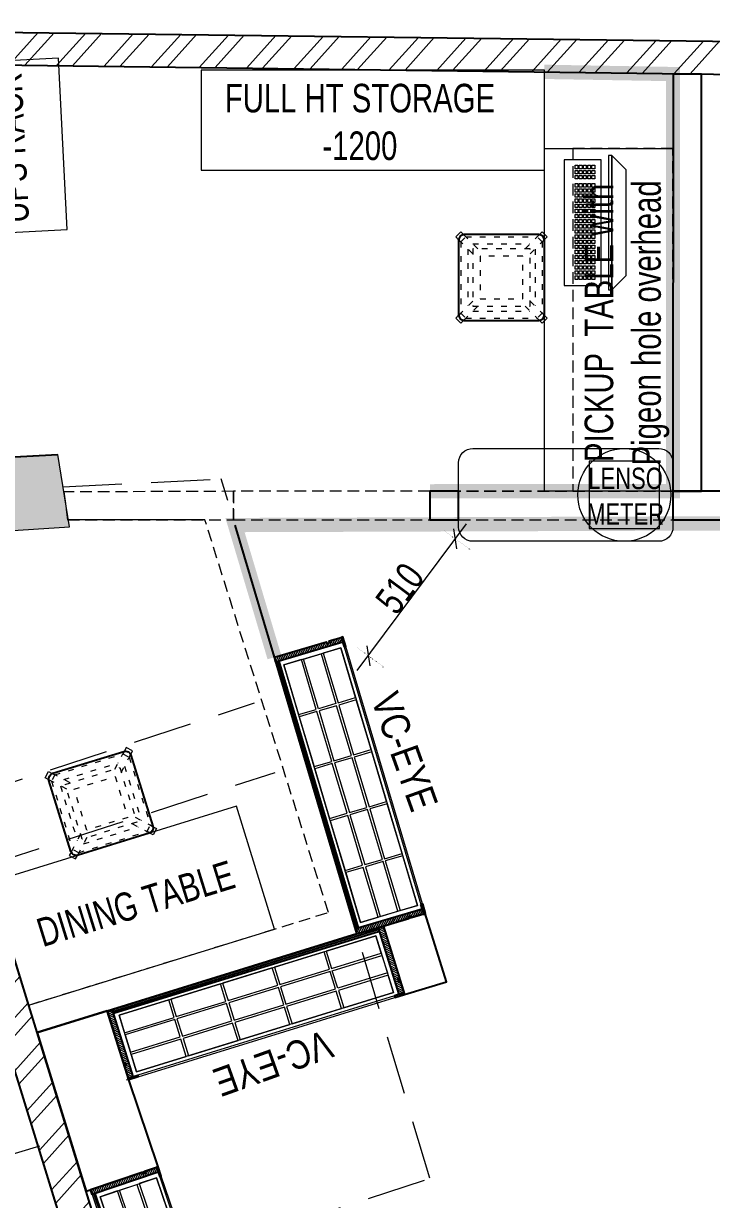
# Model space of a CAD drawing. Header units: feet. Extents: x 8618377 to 8629531, y -5935222 to -5925257.
# Drawn here: x 8620853 to 8623260, y -5929923 to -5925808 of the extents above; entities that cross this region are included whole.
import ezdxf

# ---------------------------------------------------------------- set-up
doc = ezdxf.new("R2010")
doc.units = ezdxf.units.FT
doc.header["$LTSCALE"] = 33
doc.header["$MEASUREMENT"] = 0
doc.header["$PDMODE"] = 3
doc.header["$PDSIZE"] = -1
for name, pattern in [('( Hidden )', [0.375, 0.25, -0.125]), ('a_p6_plan_L18$0$HIDDEN', [0.375, 0.25, -0.125]), ('ACAD_ISO03W100', [30, 12, -18]), ('DOT2', [0.125, 0, -0.125])]:
    doc.linetypes.add(name, pattern=pattern)
for name, color, linetype, lineweight in [('A-COL', 243, 'Continuous', 9), ('A-STAIR', 6, 'Continuous', 5), ('column hatch', 5, 'Continuous', 0), ('LENS-DIM', 252, 'Continuous', 5), ('LENS-PARTITION', 21, 'Continuous', 25), ('LENS-TEXT', 31, 'Continuous', 5), ('LENS_CURTAIN', 5, 'a_p6_plan_L18$0$HIDDEN', 9), ('LK-EQPMT', 3, 'Continuous', 18), ('LK-FF&E WALL', 1, 'Continuous', 9), ('LK-FLUTTED FINISH', 20, 'Continuous', 30), ('LK-IT', 3, 'Continuous', 18), ('LK-TILES FINISH', 251, 'Continuous', 5), ('LN-ELEVATION-1', 81, 'Continuous', 25), ('LN-ELEVATION-2', 103, 'Continuous', 20), ('LN-ELEVATION-3', 125, 'Continuous', 18), ('LN-ELEVATION-5', 167, 'Continuous', 5), ('LN-HATCH', 251, 'Continuous', 0), ('PLANO-TXT', 252, 'Continuous', 5)]:
    doc.layers.add(name, color=color, linetype=linetype, lineweight=lineweight)
doc.layers.add('A-WALL', color=1, linetype='Continuous')
doc.styles.add('LK TXT', font='GILC____.TTF', dxfattribs={"height": 100})
doc.styles.add('LK TXT STD 100', font='ARIALN.TTF', dxfattribs={"height": 100})
doc.styles.get("Standard").update_dxf_attribs({"font": 'GILC____.TTF'})
doc.dimstyles.new('100MM', dxfattribs={"dimtxt": 100, "dimasz": 50, "dimexe": 65, "dimexo": 65, "dimtad": 1, "dimdec": 0, "dimtxsty": 'Standard', "dimblk": 'OBLIQUE', "dimcen": 2.5, "dimdle": 65, "dimclrd": 256, "dimclre": 256, "dimclrt": 1, "dimadec": 0, "dimazin": 0, "dimtfac": 1, "dimtdec": 0, "dimtmove": 1, "dimatfit": 3, "dimfxl": 1, "dimlwd": -1, "dimlwe": -1, "dimarcsym": 0})
pattern_1 = [(225, (-8978160.31129633, 5277344.562237962), (88.29995930067012, -88.29995930067015), []), (225, (-8978219.177935766, 5277344.562237962), (88.29995930067012, -88.29995930067015), [])]
pattern_2 = [(45, (7858558.917008298, 3503823.203216763), (-4.490128060534575, 4.490128060534575), [])]

# ---------------------------------------------------------------- blocks, each defined once
blk = doc.blocks.new('A$C72038f08')
at = {"layer": 'column hatch'}
h = blk.add_hatch(color=8, dxfattribs=at)
h.dxf.hatch_style = 1
h.paths.add_polyline_path([(-2667.316049072891, 1825.563635000959), (-3089.449883779511, 1831.52696678508), (-3012.195700496435, 1521.751239735633), (-2585.287398505956, 1495.383795468137)])
h.paths.add_polyline_path([(-958.2710160799325, 1728.161084769294), (-1307.9639932774, 1728.161084769294), (-1273.569094400853, 1469.460203988477), (-930.4012992493808, 1473.391640027985)])
at = {"layer": 'LN-HATCH'}
h = blk.add_hatch(dxfattribs=at)
h.set_pattern_fill('ANSI32', color=256, scale=333, angle=180)
h.set_pattern_definition(pattern_1)
h.paths.add_polyline_path([(-2855.183016434312, 1512.053552487865), (-3012.195700496435, 1521.751239735633), (-1883.055850965902, -3005.901541905478), (-1728.461648542434, -3005.901541905478)])
h.paths.add_polyline_path([(-2039.934128154069, 3276.42491301708), (-3472.769645893946, 3368.571990856901), (-3089.449883779511, 1831.52696678508), (-2934.309119451791, 1829.335349399596), (-3286.816624904052, 3242.828627733514), (-2043.785355499014, 3162.489277565852)])
h.paths.add_polyline_path([(-1127.275507654994, 3217.730929022655), (-1131.136610139161, 3103.503145085648), (5447.043920058757, 2678.343487327918), (6981.125985372812, -3459.858302844688), (7098.934420319274, -3459.858302844688), (5537.163118410855, 2789.134249759838)])
h = blk.add_hatch(dxfattribs=at)
h.set_pattern_fill('ANSI32', color=256, scale=333, angle=180)
h.set_pattern_definition(pattern_1)
h.paths.add_polyline_path([(-1345.025463581085, 543.1142795626073), (-1455.816399332136, 515.0382525939494), (-714.5389349274337, -2410.120069385506), (-603.6416573263704, -2382.463678451255)])
at = {"layer": 'A-COL', "elevation": 2727.505546853396}
blk.add_lwpolyline([(-958.2710160799325, 1728.161084769294), (-1307.9639932774, 1728.161084769294), (-1273.569094400853, 1469.460203988477), (-930.4012992493808, 1473.391640027985)], close=True, dxfattribs=at)
at = {"layer": 'A-STAIR', "linetype": '( Hidden )', "ltscale": 25}
for p, q in [((-945.7682838756591, 1613.868063392117, 2727.505546853396), (-391.435589235276, 1613.868063392117, 2727.505546853396)), ((210.6440491210669, -868.4741831608115, 2727.505546853396), (-391.435589235276, 1613.868063392117, 2727.505546853396)), ((-2533.560587581247, 222.4040150735527, 2727.505546853396), (-315.8283868525177, 824.5732298698277, 2727.505546853396)), ((-1293.71015580371, 302.1130057666451, 2727.505546853396), (-256.1139643769711, 577.3422426795587, 2727.505546853396)), ((-1146.613200452178, -685.5292436424642, 2727.505546853396), (-2239.18206800893, -958.0022238399832, 2727.505546853396)), ((-902.9956852607428, -1170.854950411245, 2727.505546853396), (210.6440491210669, -868.4741831608115, 2727.505546853396))]:
    blk.add_line(p, q, dxfattribs=at)
at = {"layer": 'A-WALL'}
for p, q in [((-3286.816624904052, 3242.828627733514, 2727.505546853396), (5447.043920058757, 2678.343487327918, 2727.505546853396)), ((-1127.275507654994, 3217.730929022655, 2727.505546853396), (5537.163118410855, 2789.134249759838, 2727.505546853396)), ((-2643.117721978575, 1728.161084769294, 2727.505546853396), (-958.2710160780697, 1728.161084769294, 2727.505546853396)), ((-603.6416573263704, -2382.463678451255, 2727.505546853396), (-1345.025463581085, 543.1142795626073, 2727.505546853396)), ((-714.5389349292964, -2410.120069385506, 2727.505546853396), (-1455.816399332136, 515.0382525939494, 2727.505546853396))]:
    blk.add_line(p, q, dxfattribs=at)
blk = doc.blocks.new('VC HD 1010')
at = {"layer": 'LN-HATCH', "ltscale": 0.5}
h = blk.add_hatch(dxfattribs=at)
h.set_pattern_fill('ANSI31', color=256, scale=2)
h.set_pattern_definition([(45, (3761554.586240421, 1795022.935917533), (-4.490128060534575, 4.490128060534575), [])])
h.paths.add_polyline_path([(-505.166666666977, 24), (-505.166666666977, -166), (-499.1666666669771, -166), (-499.1666666669771, -176), (-505.166666666977, -176), (-505.166666666977, -220), (-487.1666666669772, -220), (-487.1666666669772, 24)])
h = blk.add_hatch(dxfattribs=at)
h.set_pattern_fill('ANSI31', color=256, scale=2)
h.set_pattern_definition(pattern_2)
h.paths.add_polyline_path([(504.8333333330228, 24), (504.8333333330228, -166), (498.8333333330228, -166), (498.8333333330228, -176), (504.8333333330228, -176), (504.8333333330228, -220), (486.8333333330228, -220), (486.8333333330228, 24)])
h = blk.add_hatch(dxfattribs=at)
h.set_pattern_fill('ANSI31', color=256, scale=2)
h.set_pattern_definition([(45, (7858741.917008297, 3503823.203216763), (-4.490128060534575, 4.490128060534575), [])])
h.paths.add_polyline_path([(-470.1666666669772, -220), (-470.1666666669772, -226), (-505.166666666977, -226), (-505.166666666977, -220)])
h = blk.add_hatch(dxfattribs=at)
h.set_pattern_fill('ANSI31', color=256, scale=2)
h.set_pattern_definition(pattern_2)
h.paths.add_polyline_path([(476.8333333330228, -220), (476.8333333330228, -226), (511.8333333330228, -226), (511.8333333330228, -220)])
at = {"layer": 'LN-ELEVATION-1', "ltscale": 0.5}
for points in [[(-505.166666666977, 24), (-505.166666666977, -166), (-499.1666666669771, -166), (-499.1666666669771, -176), (-505.166666666977, -176), (-505.166666666977, -220), (-487.1666666669772, -220), (-487.1666666669772, 24)], [(486.8333333330228, 12), (-487.1666666669772, 12), (-487.1666666669772, 18), (486.8333333330228, 18)], [(504.8333333330228, 24), (504.8333333330228, -166), (498.8333333330228, -166), (498.8333333330228, -176), (504.8333333330228, -176), (504.8333333330228, -220), (486.8333333330228, -220), (486.8333333330228, 24)], [(-470.1666666669772, -220), (-470.1666666669772, -226), (-505.166666666977, -226), (-505.166666666977, -220)], [(469.8333333330228, -220), (469.8333333330228, -226), (504.8333333330228, -226), (504.8333333330228, -220)]]:
    blk.add_lwpolyline(points, close=True, dxfattribs=at)
at = {"layer": 'LN-ELEVATION-2', "ltscale": 0.5}
blk.add_lwpolyline([(470.1666666674428, 0), (-470.1666666674428, 0), (-470.1666666674428, -208), (470.1666666674428, -208)], close=True, dxfattribs=at)
at = {"layer": 'LN-ELEVATION-3', "ltscale": 0.5}
for p, q in [((-487.1666666669772, 24), (486.8333333330228, 24)), ((-470.1666666669772, -220), (469.8333333330228, -220)), ((469.8333333330228, -226), (-470.1666666669772, -226))]:
    blk.add_line(p, q, dxfattribs=at)
for points in [[(-470.1666666674428, 0), (-288.5000000004657, 0), (-288.5000000004657, -64), (-470.1666666674428, -64)], [(-280.5000000004657, 0), (-98.83333333348855, 0), (-98.83333333348855, -64), (-280.5000000004657, -64)], [(-90.83333333348855, 0), (90.83333333348855, 0), (90.83333333348855, -64), (-90.83333333348855, -64)], [(98.83333333348855, 0), (280.5000000004657, 0), (280.5000000004657, -64), (98.83333333348855, -64)], [(288.5000000004657, 0), (470.1666666674428, 0), (470.1666666674428, -64), (288.5000000004657, -64)], [(-470.1666666674428, -136), (-288.5000000004657, -136), (-288.5000000004657, -72), (-470.1666666674428, -72)], [(-280.5000000004657, -72), (-98.83333333348855, -72), (-98.83333333348855, -136), (-280.5000000004657, -136)], [(-90.83333333348855, -72), (90.83333333348855, -72), (90.83333333348855, -136), (-90.83333333348855, -136)], [(98.83333333348855, -72), (280.5000000004657, -72), (280.5000000004657, -136), (98.83333333348855, -136)], [(288.5000000004657, -72), (470.1666666674428, -72), (470.1666666674428, -136), (288.5000000004657, -136)], [(-470.1666666674428, -144), (-288.5000000004657, -144), (-288.5000000004657, -208), (-470.1666666674428, -208)], [(-280.5000000004657, -144), (-98.83333333348855, -144), (-98.83333333348855, -208), (-280.5000000004657, -208)], [(-90.83333333348855, -144), (90.83333333348855, -144), (90.83333333348855, -208), (-90.83333333348855, -208)], [(98.83333333348855, -144), (280.5000000004657, -144), (280.5000000004657, -208), (98.83333333348855, -208)], [(288.5000000004657, -144), (470.1666666674428, -144), (470.1666666674428, -208), (288.5000000004657, -208)]]:
    blk.add_lwpolyline(points, close=True, dxfattribs=at)
blk = doc.blocks.new('CLENS 600 TYPE 6')
at = {"layer": 'LN-ELEVATION-1', "ltscale": 0.5}
blk.add_lwpolyline([(130, -225), (-130, -225, -0.4142135623730951), (-150, -205), (-150, 55, -0.4142135623730951), (-130, 75), (130, 75, -0.4142135623730951), (150, 55), (150, -205, -0.4142135623730951)], format="xyb", close=True, dxfattribs=at)
at = {"layer": 'LN-ELEVATION-3', "linetype": 'ACAD_ISO03W100', "ltscale": 0.05}
for p, q in [((-100, 7.322330470196902), (-142.3743686703965, 49.69669914152472)), ((-142.3743686708621, -199.6966991410591), (-142.3743686708621, 49.69669914105907)), ((-82.3223304701969, 25), (-124.6966991401277, 67.374368671095)), ((124.696699141059, 67.3743686703965), (-124.6966991401277, 67.374368671095)), ((99.69669914059341, 42.3743686703965), (-99.69669913966207, 42.374368671095)), ((82.3223304701969, 25), (124.6966991401277, 67.374368671095)), ((100, 7.322330470196902), (142.3743686703965, 49.69669914152472)), ((142.3743686708621, -199.6966991410591), (142.3743686708621, 49.69669914105907)), ((-117.3743686703965, -174.6966991408262), (-117.3743686703965, 24.69669914152473)), ((117.3743686703965, -174.6966991408262), (117.3743686703965, 24.69669914152473)), ((-100, -157.3223304701969), (-142.3743686703965, -199.6966991415247)), ((100, -157.3223304701969), (142.3743686703965, -199.6966991415247)), ((-82.3223304701969, -175), (-124.6966991401277, -217.374368671095)), ((99.69669914059341, -192.3743686703965), (-99.69669913966207, -192.374368671095)), ((82.3223304701969, -175), (124.6966991401277, -217.374368671095)), ((124.696699141059, -217.3743686703965), (-124.6966991401277, -217.374368671095))]:
    blk.add_line(p, q, dxfattribs=at)
for points in [[(-132.2008663183078, 74.87853584764525), (-124.696699141059, 67.3743686703965), (-142.3743686708621, 49.69669914105907), (-149.8785358476452, 57.20086631807498)], [(132.2008663183078, 74.87853584764525), (124.696699141059, 67.3743686703965), (142.3743686708621, 49.69669914105907), (149.8785358476452, 57.20086631807498)], [(-132.2008663183078, -224.8785358476453), (-124.696699141059, -217.3743686703965), (-142.3743686708621, -199.6966991410591), (-149.8785358476452, -207.200866318075)], [(132.2008663183078, -224.8785358476453), (124.696699141059, -217.3743686703965), (142.3743686708621, -199.6966991410591), (149.8785358476452, -207.200866318075)]]:
    blk.add_lwpolyline(points, dxfattribs=at)
for points in [[(100, -175), (-100, -175), (-100, 25), (100, 25)], [(75, -150), (-75, -150), (-75, 0), (75, 0)]]:
    blk.add_lwpolyline(points, close=True, dxfattribs=at)
at = {"layer": 'LN-ELEVATION-5', "ltscale": 0.5}
for points in [[(-149.8785358476452, 57.20086631807498), (-160.0520382001995, 67.37436867062934), (-142.3743686708621, 85.05203819996677), (-132.2008663183078, 74.87853584787806)], [(149.8785358476452, 57.20086631807498), (160.0520382001995, 67.37436867062934), (142.3743686708621, 85.05203819996677), (132.2008663183078, 74.87853584787806)], [(-149.8785358476452, -207.200866318075), (-160.0520382001995, -217.3743686706294), (-142.3743686708621, -235.0520381999668), (-132.2008663183078, -224.8785358478781)], [(149.8785358476452, -207.200866318075), (160.0520382001995, -217.3743686706294), (142.3743686708621, -235.0520381999668), (132.2008663183078, -224.8785358478781)]]:
    blk.add_lwpolyline(points, dxfattribs=at)
blk = doc.blocks.new('*U21')
at = {"layer": 'LK-EQPMT', "ltscale": 12}
blk.add_lwpolyline([(5.986879315214991, 4.914598100478997), (-5.986879315214991, 4.914598100478997), (-5.986879315214991, -4.914598100478997), (5.986879315214991, -4.914598100478997)], close=True, dxfattribs=at)
blk = doc.blocks.new('*U22')
at = {"color": 0, "linetype": 'ByBlock', "lineweight": -2}
for p in [(0, 0), (17.96063794564497, 0), (35.92127589128995, 0), (53.88191383693492, 0), (71.8425517825799, 0), (89.80318972822487, 0), (107.7638276738698, 0), (125.7244656195148, 0), (143.6851035651598, 0), (161.6457415108048, 0), (179.6063794564497, 0), (197.5670174020947, 0), (215.5276553477397, 0), (233.4882932933847, 0), (251.4489312390296, 0), (269.4095691846746, 0), (287.3702071303196, 0), (305.3308450759646, 0), (323.2914830216096, 0), (-9e-16, -14.74379430143699), (-1.8e-15, -29.48758860287398), (-2.7e-15, -44.23138290431096), (17.96063794564497, -14.74379430143699), (17.96063794564497, -29.48758860287398), (17.96063794564497, -44.23138290431096), (35.92127589128995, -14.74379430143699), (35.92127589128995, -29.48758860287398), (35.92127589128995, -44.23138290431096), (53.88191383693492, -14.74379430143699), (53.88191383693492, -29.48758860287398), (53.88191383693492, -44.23138290431096), (71.8425517825799, -14.74379430143699), (71.8425517825799, -29.48758860287398), (71.8425517825799, -44.23138290431096), (89.80318972822487, -14.74379430143699), (89.80318972822487, -29.48758860287398), (89.80318972822487, -44.23138290431096), (107.7638276738698, -14.74379430143699), (107.7638276738698, -29.48758860287398), (107.7638276738698, -44.23138290431096), (125.7244656195148, -14.74379430143699), (125.7244656195148, -29.48758860287398), (125.7244656195148, -44.23138290431096), (143.6851035651598, -14.74379430143699), (143.6851035651598, -29.48758860287398), (143.6851035651598, -44.23138290431096), (161.6457415108048, -14.74379430143699), (161.6457415108048, -29.48758860287398), (161.6457415108048, -44.23138290431096), (179.6063794564497, -14.74379430143699), (179.6063794564497, -29.48758860287398), (179.6063794564497, -44.23138290431096), (197.5670174020947, -14.74379430143699), (197.5670174020947, -29.48758860287398), (197.5670174020947, -44.23138290431096), (215.5276553477397, -14.74379430143699), (215.5276553477397, -29.48758860287398), (215.5276553477397, -44.23138290431096), (233.4882932933847, -14.74379430143699), (233.4882932933847, -29.48758860287398), (233.4882932933847, -44.23138290431096), (251.4489312390296, -14.74379430143699), (251.4489312390296, -29.48758860287398), (251.4489312390296, -44.23138290431096), (269.4095691846746, -14.74379430143699), (269.4095691846746, -29.48758860287398), (269.4095691846746, -44.23138290431096), (287.3702071303196, -14.74379430143699), (287.3702071303196, -29.48758860287398), (287.3702071303196, -44.23138290431096), (305.3308450759646, -14.74379430143699), (305.3308450759646, -29.48758860287398), (305.3308450759646, -44.23138290431096), (323.2914830216096, -14.74379430143699), (323.2914830216096, -29.48758860287398), (323.2914830216096, -44.23138290431096), (-3.6e-15, -58.97517720574795), (17.96063794564497, -58.97517720574795), (35.92127589128994, -58.97517720574795), (53.88191383693492, -58.97517720574795), (71.8425517825799, -58.97517720574795), (89.80318972822487, -58.97517720574795), (107.7638276738698, -58.97517720574795), (125.7244656195148, -58.97517720574795), (143.6851035651598, -58.97517720574795), (161.6457415108048, -58.97517720574795), (179.6063794564497, -58.97517720574795), (197.5670174020947, -58.97517720574795), (215.5276553477397, -58.97517720574795), (233.4882932933847, -58.97517720574795), (251.4489312390296, -58.97517720574795), (269.4095691846746, -58.97517720574795), (287.3702071303196, -58.97517720574795), (305.3308450759646, -58.97517720574795), (323.2914830216096, -58.97517720574795)]:
    blk.add_blockref('*U21', p, dxfattribs=at)
blk = doc.blocks.new('*U19')
at = {"layer": 'LK-EQPMT', "ltscale": 12}
blk.add_lwpolyline([(5.986879315214991, 4.914598100478997), (-5.986879315214991, 4.914598100478997), (-5.986879315214991, -4.914598100478997), (5.986879315214991, -4.914598100478997)], close=True, dxfattribs=at)
blk = doc.blocks.new('*U20')
at = {"color": 0, "linetype": 'ByBlock', "lineweight": -2}
for p in [(0, 0), (17.96063794564497, 0), (35.92127589128995, 0), (-9e-16, -14.74379430143699), (-1.8e-15, -29.48758860287398), (-2.7e-15, -44.23138290431096), (17.96063794564497, -14.74379430143699), (17.96063794564497, -29.48758860287398), (17.96063794564497, -44.23138290431096), (35.92127589128995, -14.74379430143699), (35.92127589128995, -29.48758860287398), (35.92127589128995, -44.23138290431096), (-3.6e-15, -58.97517720574795), (17.96063794564497, -58.97517720574795), (35.92127589128994, -58.97517720574795)]:
    blk.add_blockref('*U19', p, dxfattribs=at)
blk = doc.blocks.new('*U15')
at = {"ltscale": 12}
blk.add_lwpolyline([(8.040144996717572, 2.91038e-11), (8.040144996717572, 129.0940371821052), (448.0401449967176, 129.0940371821052), (448.0401449967176, 2.91038e-11)], close=True, dxfattribs=at)
for name, p in [('*U22', (35.16895717114949, 101.6202952143818)), ('*U20', (386.6121428576974, 101.6202952143818))]:
    blk.add_blockref(name, p)
blk = doc.blocks.new('Pickup table PC')
at = {"layer": 'LN-ELEVATION-2', "ltscale": 0.5}
for points in [[(470, 50), (0, 50), (0, 62), (470, 62)], [(420, 0), (50, 0), (0, 50), (470, 50)]]:
    blk.add_lwpolyline(points, close=True, dxfattribs=at)
blk = doc.blocks.new('Stool')
at = {"layer": 'LN-ELEVATION-1', "ltscale": 0.5}
blk.add_lwpolyline([(-130, 300), (130, 300, -0.4142135623730951), (150, 280), (150, 20, -0.4142135623730951), (130, 0), (-130, 0, -0.4142135623730951), (-150, 20), (-150, 280, -0.4142135623730951)], format="xyb", close=True, dxfattribs=at)
at = {"layer": 'LN-ELEVATION-3', "linetype": 'ACAD_ISO03W100', "ltscale": 0.05}
for p, q in [((-82.3223304701969, 250), (-124.6966991401277, 292.374368671095)), ((-124.696699141059, 292.3743686703965), (124.6966991401277, 292.374368671095)), ((82.3223304701969, 250), (124.6966991401277, 292.374368671095)), ((-100, 232.3223304701969), (-142.3743686703965, 274.6966991415247)), ((-142.3743686708621, 274.6966991410591), (-142.3743686708621, 25.30330085894093)), ((-117.3743686703965, 249.6966991408263), (-117.3743686703965, 50.30330085847527)), ((-99.69669914059341, 267.3743686703965), (99.69669913966209, 267.374368671095)), ((100, 232.3223304701969), (142.3743686703965, 274.6966991415247)), ((117.3743686703965, 249.6966991408263), (117.3743686703965, 50.30330085847527)), ((142.3743686708621, 274.6966991410591), (142.3743686708621, 25.30330085894093)), ((-100, 67.67766952980308), (-142.3743686703965, 25.30330085847527)), ((-82.3223304701969, 50), (-124.6966991401277, 7.625631328905001)), ((82.3223304701969, 50), (124.6966991401277, 7.625631328905001)), ((100, 67.67766952980308), (142.3743686703965, 25.30330085847527)), ((-124.696699141059, 7.625631329603493), (124.6966991401277, 7.625631328905001)), ((-99.69669914059341, 32.62563132960349), (99.69669913966209, 32.625631328905))]:
    blk.add_line(p, q, dxfattribs=at)
for points in [[(-132.2008663183078, 299.8785358476453), (-124.696699141059, 292.3743686703965), (-142.3743686708621, 274.6966991410591), (-149.8785358476452, 282.200866318075)], [(132.2008663183078, 299.8785358476453), (124.696699141059, 292.3743686703965), (142.3743686708621, 274.6966991410591), (149.8785358476452, 282.200866318075)], [(-132.2008663183078, 0.1214641523547471), (-124.696699141059, 7.625631329603493), (-142.3743686708621, 25.30330085894093), (-149.8785358476452, 17.79913368192501)], [(132.2008663183078, 0.1214641523547471), (124.696699141059, 7.625631329603493), (142.3743686708621, 25.30330085894093), (149.8785358476452, 17.79913368192501)]]:
    blk.add_lwpolyline(points, dxfattribs=at)
for points in [[(-100, 250), (100, 250), (100, 50), (-100, 50)], [(-75, 225), (75, 225), (75, 75), (-75, 75)]]:
    blk.add_lwpolyline(points, close=True, dxfattribs=at)
at = {"layer": 'LN-ELEVATION-5', "ltscale": 0.5}
for points in [[(-149.8785358476452, 282.200866318075), (-160.0520382001996, 292.3743686706293), (-142.3743686708621, 310.0520381999668), (-132.2008663183078, 299.8785358478781)], [(149.8785358476452, 282.200866318075), (160.0520382001996, 292.3743686706293), (142.3743686708621, 310.0520381999668), (132.2008663183078, 299.8785358478781)], [(-149.8785358476452, 17.79913368192501), (-160.0520382001996, 7.625631329370662), (-142.3743686708621, -10.05203819996677), (-132.2008663183078, 0.1214641521219164)], [(149.8785358476452, 17.79913368192501), (160.0520382001996, 7.625631329370662), (142.3743686708621, -10.05203819996677), (132.2008663183078, 0.1214641521219164)]]:
    blk.add_lwpolyline(points, dxfattribs=at)
blk = doc.blocks.new('_Oblique')
at = {"color": 0, "lineweight": -2}
blk.add_line((-0.5, -0.5), (0.5, 0.5), dxfattribs=at)
blk = doc.blocks.new('*D48')
at = {"layer": 'Defpoints', "color": 0}
for p in [(8622274.970546765, -5927545.045872224), (8622363.784213087, -5927611.151026561), (8621970.249085102, -5927954.445570141)]:
    blk.add_point(p, dxfattribs=at)
at = {"layer": 'LENS-DIM'}
blk.add_line((8622020.252795879, -5928072.692716678), (8622402.594168631, -5927559.009034363), dxfattribs=at)
at = {"layer": 'LENS-DIM', "linetype": 'DOT2'}
for p, q in [((8622327.112538965, -5927583.855827769), (8622415.926205285, -5927649.960982107)), ((8622022.391077302, -5927993.255525686), (8622111.204743624, -5928059.360680025))]:
    blk.add_line(p, q, dxfattribs=at)
at = {"layer": 'LENS-DIM', "xscale": 50, "yscale": 50, "zscale": 50}
for p, rotation in [((8622363.784213087, -5927611.151026561), 53.33921556206797), ((8622059.062751427, -5928020.550724479), 233.3392155620679)]:
    blk.add_blockref('_Oblique', p, dxfattribs=dict(at, rotation=rotation))
at = {"layer": 'LENS-DIM', "color": 1, "insert": (8622169.909268655, -5927784.951312299), "char_height": 100, "attachment_point": 5, "rotation": 53.33921556206797}
blk.add_mtext('510', dxfattribs=at)

msp = doc.modelspace()

# ---------------------------------------------------------------- linework, layer by layer
at = {"layer": 'LENS-DIM', "color": 2, "elevation": -11137.20074172882}
msp.add_lwpolyline([(8621487.572332004, -5927545.081718452), (8621007.127643283, -5927545.081718452)], dxfattribs=at)
at = {"layer": 'LENS-PARTITION'}
for points in [[(8623225.110286936, -5925984.807189278), (8623125.110286936, -5925984.807189279), (8623125.007083535, -5927445.011423084), (8623225.007083539, -5927445.011423085)], [(8622375.006338581, -5927444.99551157), (8622274.970546765, -5927444.99551157), (8622274.970546765, -5927545.045872224), (8622375.006338581, -5927545.045872224)], [(8624823.498155616, -5927444.892743936), (8623125.006341644, -5927444.892743936), (8623125.006341644, -5927544.99551157), (8624823.498155616, -5927544.99551157)], [(8622258.633541249, -5928922.399170566), (8622252.901145045, -5928924.171071741), (8622210.863572888, -5928937.165013686), (8622111.950770158, -5928967.551056014), (8622185.833087536, -5929206.572690979), (8622185.833087536, -5929206.572690979), (8622332.462756844, -5929161.249012365)], [(8621146.019770037, -5929262.658260695), (8620900.591143724, -5929338.520998668), (8621072.244822737, -5929893.849316198), (8621323.793194909, -5929808.639650911), (8621220.82662489, -5929504.670928777)]]:
    msp.add_lwpolyline(points, close=True, dxfattribs=at)
at = {"layer": 'LENS-PARTITION', "elevation": -11137.20074172882}
msp.add_lwpolyline([(8620900.591143724, -5929338.520998668), (8622018.78710523, -5928992.883211812), (8621592.845157292, -5927563.163828741)], dxfattribs=at)
at = {"layer": 'LENS_CURTAIN', "ltscale": 5}
for points in [[(8622775.006338581, -5927444.99551157), (8623125.006338581, -5927444.99551157), (8623125.006338581, -5926244.995511569), (8622775.006338581, -5926244.995511569)], [(8621587.45145528, -5927445.095987492), (8620993.845732544, -5927447.246994582), (8621007.127643283, -5927545.081718452), (8621587.45145528, -5927545.081718452)], [(8622274.96386476, -5927445.045872446), (8621587.45145528, -5927445.095987492), (8621587.458137287, -5927545.095987269), (8622274.970546765, -5927545.045872224)], [(8623124.99966578, -5927445.13327676), (8622374.999667455, -5927445.183391805), (8622375.00634946, -5927545.18339158), (8623125.006347788, -5927545.133276534)], [(8623125.006338581, -5927444.99551157), (8622375.006338581, -5927444.99551157), (8622375.006338581, -5927544.99551157), (8623125.006338581, -5927544.99551157)]]:
    msp.add_lwpolyline(points, close=True, dxfattribs=at)
at = {"layer": 'LENS_CURTAIN', "ltscale": 5, "elevation": -11137.20074172882}
msp.add_lwpolyline([(8620871.05945749, -5929242.98106195), (8621919.73734755, -5928918.831523296), (8621487.572332004, -5927545.081718452)], dxfattribs=at)
at = {"layer": 'LK-EQPMT'}
msp.add_lwpolyline([(8623077.902693711, -5927574.995598592), (8623077.902693711, -5927339.995598592), (8622831.902693711, -5927339.995598592), (8622831.902693711, -5927574.995598592)], close=True, dxfattribs=at)
at = {"layer": 'LK-FF&E WALL'}
for points in [[(8620606.570287729, -5926549.270966048), (8621006.037946293, -5926528.641139125), (8620975.082461208, -5925929.231595204), (8620575.614802644, -5925949.861422127)], [(8622675.006338581, -5926321.512597118), (8622675.006338581, -5925971.512597118), (8621475.006338581, -5925971.512597118), (8621475.006338581, -5926321.512597118)], [(8623125.006338581, -5926244.995515705), (8623125.006338581, -5927444.99551157), (8622675.006338581, -5927444.99551157), (8622675.006338581, -5926244.995515705)]]:
    msp.add_lwpolyline(points, close=True, dxfattribs=at)
msp.add_lwpolyline([(8622375.006338581, -5927569.995594081), (8622375.006338581, -5927344.995603105, -0.4142135623730951), (8622425.006338581, -5927294.995603103), (8623075.006338583, -5927294.995603103, -0.4142135623730951), (8623125.006338581, -5927344.995603105), (8623125.006338581, -5927569.995594081, -0.4142135623730951), (8623075.006338583, -5927619.995594081), (8622425.006338581, -5927619.995594081, -0.4142135623730951)], format="xyb", close=True, dxfattribs=at)
at = {"layer": 'LK-FF&E WALL', "elevation": -8409.695194875429}
msp.add_lwpolyline([(8620871.05945749, -5929242.98106195), (8621730.918887958, -5928977.195885835), (8621598.0262999, -5928547.266170602), (8620738.166869435, -5928813.051346716)], close=True, dxfattribs=at)
at = {"layer": 'LK-FF&E WALL'}
msp.add_circle((8622954.902693711, -5927457.495598592), 162.4999954886734, dxfattribs=at)
at = {"layer": 'LK-FLUTTED FINISH', "linetype": 'ACAD_ISO03W100', "ltscale": 0.05, "const_width": 50}
msp.add_lwpolyline([(8626969.44114702, -5927544.727292347), (8621592.845157292, -5927563.163828741), (8621730.679142762, -5928025.818238875)], dxfattribs=at)
at = {"layer": 'LK-TILES FINISH', "color": 212, "linetype": 'ACAD_ISO03W100', "ltscale": 0.05, "const_width": 50}
msp.add_lwpolyline([(8622675.006338581, -5925977.038666246), (8623125.110286936, -5925984.807189279), (8623125.006338581, -5927444.892743936), (8622274.96386476, -5927445.045872446)], dxfattribs=at)

# ---------------------------------------------------------------- block references
at = {"layer": 'LENS-DIM', "color": 2, "rotation": 2.956316628160904}
msp.add_blockref('A$C72038f08', (8622018.78710523, -5928992.883211812, -11137.20074172882), dxfattribs=at)
at = {"layer": 'LK-FF&E WALL', "xscale": -1}
for name, p, rotation in [('CLENS 600 TYPE 6', (8622600.006338583, -5926696.769648414), 270), ('VC HD 1010', (8621897.891176121, -5928503.110945503), 106.5898448089678), ('VC HD 1010', (8621636.4024612, -5929139.664875788, -8409.695194875429), 17.17653879195854), ('VC HD 1010', (8621271.814861357, -5930359.609354207, -8409.695194875429), 108.7133310882602)]:
    msp.add_blockref(name, p, dxfattribs=dict(at, rotation=rotation))
at = {"layer": 'LK-FF&E WALL', "rotation": 17.17653879218858}
msp.add_blockref('Stool', (8621168.096584668, -5928680.158758659, -8409.695194875429), dxfattribs=at)
at = {"layer": 'LK-IT', "ltscale": 0.5, "xscale": -1, "rotation": 270}
msp.add_blockref('*U15', (8622744.667655805, -5926732.577433959), dxfattribs=at)
at = {"layer": 'LK-IT', "xscale": -1, "rotation": 90}
msp.add_blockref('Pickup table PC', (8622960.882743567, -5926269.537288962), dxfattribs=at)

# ---------------------------------------------------------------- texts
at = {"layer": 'LENS-TEXT', "color": 0, "linetype": 'Continuous', "ltscale": 3, "attachment_point": 5, "style": 'LK TXT'}
for s, width, insert, char_height, rotation in [('UPS RACK', 783.9636358173434, (8620809.975153858, -5926244.721227603), 100, 92.95631662816712), ('PICKUP  TABLE with Pigeon hole overhead  ', 1107.919206474149, (8622964.199468061, -5926855.494937064), 100, 90.00000000000007), ('DINING TABLE', 783.9636358173432, (8621245.661592493, -5928888.536433309, -8409.695194875429), 99.99999999999999, 17.176538792188587)]:
    msp.add_mtext_dynamic_manual_height_columns(s, width=width, gutter_width=0.9999999999999992, heights=[0], dxfattribs=dict(at, insert=insert, char_height=char_height, rotation=rotation))
for s, width, gutter_width, insert, char_height in [('FULL HT STORAGE \\P-1200', 1099.486866972408, 0.9999999999999992, (8622029.751386948, -5926153.05808454), 100), ('LENSO\\PMETER', 353.0555573365615, 0.5, (8622959.20278082, -5927462.313100173), 75)]:
    msp.add_mtext_dynamic_manual_height_columns(s, width=width, gutter_width=gutter_width, heights=[0], dxfattribs=dict(at, insert=insert, char_height=char_height))
at = {"layer": 'PLANO-TXT', "ltscale": 50, "char_height": 100, "width": 407.5, "attachment_point": 1, "style": 'LK TXT STD 100'}
for insert, rotation in [((8622161.53621533, -5928138.186012463, -8409.695194875429), 289.7028576614127), ((8621943.860707443, -5929422.145373082, -8409.695194875429), 199.70285766141268)]:
    msp.add_mtext('VC-EYE', dxfattribs=dict(at, insert=insert, rotation=rotation))

# ---------------------------------------------------------------- dimensions: what is measured, and where the dimension line sits
at = {"layer": 'LENS-DIM', "color": 2}
dim = msp.add_aligned_dim(p1=(8621970.249085104, -5927954.445570142), p2=(8622274.970546765, -5927545.045872224), distance=-110.7147630418103, dimstyle='100MM', dxfattribs=at)
dim.commit()
dim.dimension.update_dxf_attribs({"geometry": '*D48', "text_midpoint": (8622169.909268655, -5927784.951312299)})

doc.saveas('drawing.dxf')
